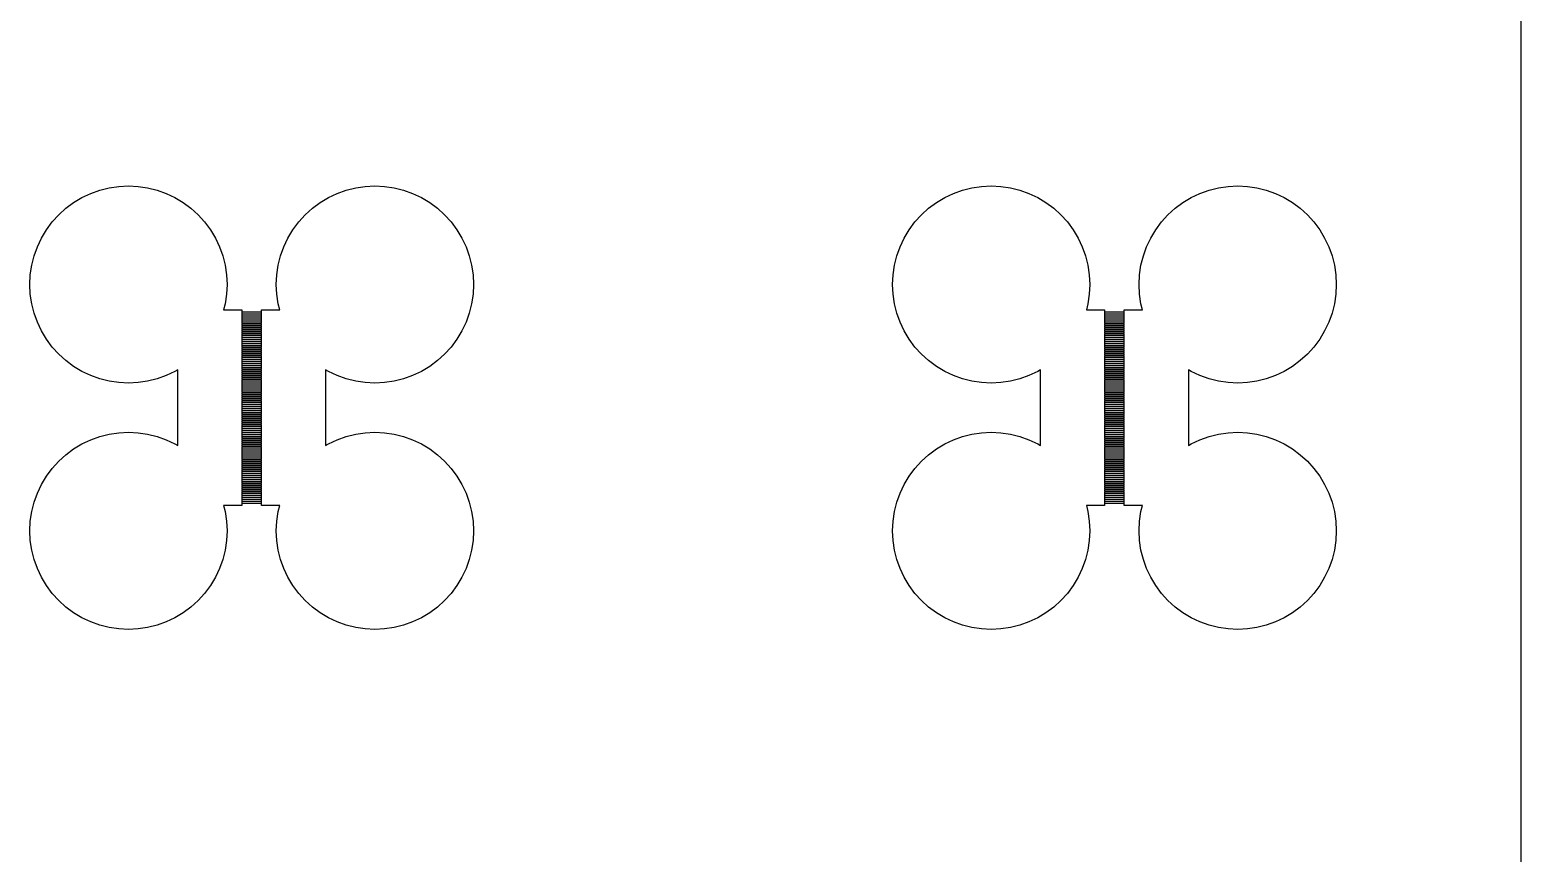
# Model space of a CAD drawing. Extents: x -18 to 85, y -20 to 85.
# Drawn here: x 36.5 to 66.75, y 14.46 to 31.17 of the extents above; entities that cross this region are included whole.
import ezdxf

# ---------------------------------------------------------------- set-up
doc = ezdxf.new("R2010")
doc.units = 0

msp = doc.modelspace()

# ---------------------------------------------------------------- linework, layer by layer
for p, q in [((66.75, -2.25), (66.75, 66.75)), ((37.5572, 27.7638), (37.7346, 27.8477)), ((37.7346, 27.8477), (37.9194, 27.9139)), ((37.9194, 27.9139), (38.1098, 27.9616)), ((38.1098, 27.9616), (38.304, 27.9904)), ((38.304, 27.9904), (38.5, 28)), ((38.5, 28), (38.696, 27.9904)), ((38.696, 27.9904), (38.8902, 27.9616)), ((38.8902, 27.9616), (39.0806, 27.9139)), ((39.0806, 27.9139), (39.2654, 27.8477)), ((39.2654, 27.8477), (39.4428, 27.7638)), ((42.5572, 27.7638), (42.7346, 27.8477)), ((42.7346, 27.8477), (42.9194, 27.9139)), ((42.9194, 27.9139), (43.1098, 27.9616)), ((43.1098, 27.9616), (43.304, 27.9904)), ((43.304, 27.9904), (43.5, 28)), ((43.5, 28), (43.696, 27.9904)), ((43.696, 27.9904), (43.8902, 27.9616)), ((43.8902, 27.9616), (44.0806, 27.9139)), ((44.0806, 27.9139), (44.2654, 27.8477)), ((44.2654, 27.8477), (44.4428, 27.7638)), ((55.0572, 27.7638), (55.2346, 27.8477)), ((55.2346, 27.8477), (55.4194, 27.9139)), ((55.4194, 27.9139), (55.6098, 27.9616)), ((55.6098, 27.9616), (55.804, 27.9904)), ((55.804, 27.9904), (56, 28)), ((56, 28), (56.196, 27.9904)), ((56.196, 27.9904), (56.3902, 27.9616)), ((56.3902, 27.9616), (56.5806, 27.9139)), ((56.5806, 27.9139), (56.7654, 27.8477)), ((56.7654, 27.8477), (56.9428, 27.7638)), ((60.0572, 27.7638), (60.2346, 27.8477)), ((60.2346, 27.8477), (60.4194, 27.9139)), ((60.4194, 27.9139), (60.6098, 27.9616)), ((60.6098, 27.9616), (60.804, 27.9904)), ((60.804, 27.9904), (61, 28)), ((61, 28), (61.196, 27.9904)), ((61.196, 27.9904), (61.3902, 27.9616)), ((61.3902, 27.9616), (61.5806, 27.9139)), ((61.5806, 27.9139), (61.7654, 27.8477)), ((61.7654, 27.8477), (61.9428, 27.7638)), ((37.0858, 27.4142), (37.2312, 27.546)), ((37.2312, 27.546), (37.3889, 27.6629)), ((37.3889, 27.6629), (37.5572, 27.7638)), ((39.4428, 27.7638), (39.6111, 27.6629)), ((39.6111, 27.6629), (39.7688, 27.546)), ((39.7688, 27.546), (39.9142, 27.4142)), ((42.0858, 27.4142), (42.2312, 27.546)), ((42.2312, 27.546), (42.3889, 27.6629)), ((42.3889, 27.6629), (42.5572, 27.7638)), ((44.4428, 27.7638), (44.6111, 27.6629)), ((44.6111, 27.6629), (44.7688, 27.546)), ((44.7688, 27.546), (44.9142, 27.4142)), ((54.5858, 27.4142), (54.7312, 27.546)), ((54.7312, 27.546), (54.8889, 27.6629)), ((54.8889, 27.6629), (55.0572, 27.7638)), ((56.9428, 27.7638), (57.1111, 27.6629)), ((57.1111, 27.6629), (57.2688, 27.546)), ((57.2688, 27.546), (57.4142, 27.4142)), ((59.5858, 27.4142), (59.7312, 27.546)), ((59.7312, 27.546), (59.8889, 27.6629)), ((59.8889, 27.6629), (60.0572, 27.7638)), ((61.9428, 27.7638), (62.1111, 27.6629)), ((62.1111, 27.6629), (62.2688, 27.546)), ((62.2688, 27.546), (62.4142, 27.4142)), ((36.8371, 27.1111), (36.954, 27.2688)), ((36.954, 27.2688), (37.0858, 27.4142)), ((39.9142, 27.4142), (40.046, 27.2688)), ((40.046, 27.2688), (40.1629, 27.1111)), ((41.8371, 27.1111), (41.954, 27.2688)), ((41.954, 27.2688), (42.0858, 27.4142)), ((44.9142, 27.4142), (45.046, 27.2688)), ((45.046, 27.2688), (45.1629, 27.1111)), ((54.3371, 27.1111), (54.454, 27.2688)), ((54.454, 27.2688), (54.5858, 27.4142)), ((57.4142, 27.4142), (57.546, 27.2688)), ((57.546, 27.2688), (57.6629, 27.1111)), ((59.3371, 27.1111), (59.454, 27.2688)), ((59.454, 27.2688), (59.5858, 27.4142)), ((62.4142, 27.4142), (62.546, 27.2688)), ((62.546, 27.2688), (62.6629, 27.1111)), ((36.6523, 26.7654), (36.7362, 26.9428)), ((36.7362, 26.9428), (36.8371, 27.1111)), ((40.1629, 27.1111), (40.2639, 26.9428)), ((40.2639, 26.9428), (40.3478, 26.7654)), ((41.6522, 26.7654), (41.7361, 26.9428)), ((41.7361, 26.9428), (41.8371, 27.1111)), ((45.1629, 27.1111), (45.2638, 26.9428)), ((45.2638, 26.9428), (45.3477, 26.7654)), ((54.1523, 26.7654), (54.2362, 26.9428)), ((54.2362, 26.9428), (54.3371, 27.1111)), ((57.6629, 27.1111), (57.7639, 26.9428)), ((57.7639, 26.9428), (57.8478, 26.7654)), ((59.1522, 26.7654), (59.2361, 26.9428)), ((59.2361, 26.9428), (59.3371, 27.1111)), ((62.6629, 27.1111), (62.7638, 26.9428)), ((62.7638, 26.9428), (62.8477, 26.7654)), ((36.5861, 26.5806), (36.6523, 26.7654)), ((40.3478, 26.7654), (40.4139, 26.5806)), ((41.5861, 26.5806), (41.6522, 26.7654)), ((45.3477, 26.7654), (45.4139, 26.5806)), ((54.0861, 26.5806), (54.1523, 26.7654)), ((57.8478, 26.7654), (57.9139, 26.5806)), ((59.0861, 26.5806), (59.1522, 26.7654)), ((62.8477, 26.7654), (62.9139, 26.5806)), ((36.5096, 26.196), (36.5384, 26.3902)), ((36.5384, 26.3902), (36.5861, 26.5806)), ((40.4139, 26.5806), (40.4616, 26.3902)), ((40.4616, 26.3902), (40.4904, 26.196)), ((41.5096, 26.196), (41.5384, 26.3902)), ((41.5384, 26.3902), (41.5861, 26.5806)), ((45.4139, 26.5806), (45.4616, 26.3902)), ((45.4616, 26.3902), (45.4904, 26.196)), ((54.0096, 26.196), (54.0384, 26.3902)), ((54.0384, 26.3902), (54.0861, 26.5806)), ((57.9139, 26.5806), (57.9616, 26.3902)), ((57.9616, 26.3902), (57.9904, 26.196)), ((59.0096, 26.196), (59.0384, 26.3902)), ((59.0384, 26.3902), (59.0861, 26.5806)), ((62.9139, 26.5806), (62.9616, 26.3902)), ((62.9616, 26.3902), (62.9904, 26.196)), ((36.5, 26), (36.5096, 26.196)), ((40.4904, 26.196), (40.5, 26)), ((41.5, 26), (41.5096, 26.196)), ((45.4904, 26.196), (45.5, 26)), ((54, 26), (54.0096, 26.196)), ((57.9904, 26.196), (58, 26)), ((59, 26), (59.0096, 26.196)), ((62.9904, 26.196), (63, 26)), ((36.5096, 25.804), (36.5, 26)), ((36.5384, 25.6098), (36.5096, 25.804)), ((40.4904, 25.804), (40.4616, 25.6098)), ((40.5, 26), (40.4904, 25.804)), ((41.5096, 25.804), (41.5, 26)), ((41.5384, 25.6098), (41.5096, 25.804)), ((45.4904, 25.804), (45.4616, 25.6098)), ((45.5, 26), (45.4904, 25.804)), ((54.0096, 25.804), (54, 26)), ((54.0384, 25.6098), (54.0096, 25.804)), ((57.9904, 25.804), (57.9616, 25.6098)), ((58, 26), (57.9904, 25.804)), ((59.0096, 25.804), (59, 26)), ((59.0384, 25.6098), (59.0096, 25.804)), ((62.9904, 25.804), (62.9616, 25.6098)), ((63, 26), (62.9904, 25.804)), ((36.5861, 25.4194), (36.5384, 25.6098)), ((36.6523, 25.2346), (36.5861, 25.4194)), ((40.4616, 25.6098), (40.4303, 25.485)), ((40.4303, 25.485), (40.8, 25.485)), ((40.8, 25.485), (40.8, 25.445)), ((40.8, 25.445), (41.2, 25.445)), ((41.2, 25.435), (40.8, 25.435)), ((40.8, 25.435), (40.8, 25.405)), ((41.2, 25.445), (41.2, 25.485)), ((41.2, 25.485), (41.5697, 25.485)), ((41.2, 25.405), (41.2, 25.435)), ((41.5697, 25.485), (41.5384, 25.6098)), ((45.4139, 25.4194), (45.3477, 25.2346)), ((45.4616, 25.6098), (45.4139, 25.4194)), ((54.0861, 25.4194), (54.0384, 25.6098)), ((54.1523, 25.2346), (54.0861, 25.4194)), ((57.9616, 25.6098), (57.9303, 25.485)), ((57.9303, 25.485), (58.3, 25.485)), ((58.3, 25.485), (58.3, 25.445)), ((58.3, 25.445), (58.7, 25.445)), ((58.7, 25.435), (58.3, 25.435)), ((58.3, 25.435), (58.3, 25.405)), ((58.7, 25.445), (58.7, 25.485)), ((58.7, 25.485), (59.0697, 25.485)), ((58.7, 25.405), (58.7, 25.435)), ((59.0697, 25.485), (59.0384, 25.6098)), ((62.9139, 25.4194), (62.8477, 25.2346)), ((62.9616, 25.6098), (62.9139, 25.4194)), ((36.7362, 25.0572), (36.6523, 25.2346)), ((40.8, 25.405), (41.2, 25.405)), ((41.2, 25.395), (40.8, 25.395)), ((40.8, 25.395), (40.8, 25.365)), ((40.8, 25.365), (41.2, 25.365)), ((41.2, 25.355), (40.8, 25.355)), ((40.8, 25.355), (40.8, 25.325)), ((40.8, 25.325), (41.2, 25.325)), ((41.2, 25.315), (40.8, 25.315)), ((40.8, 25.315), (40.8, 25.285)), ((40.8, 25.285), (41.2, 25.285)), ((41.2, 25.275), (40.8, 25.275)), ((40.8, 25.275), (40.8, 25.245)), ((40.8, 25.245), (41.2, 25.245)), ((41.2, 25.235), (40.8, 25.235)), ((40.8, 25.235), (40.8, 25.205)), ((40.8, 25.205), (41.2, 25.205)), ((41.2, 25.195), (40.8, 25.195)), ((40.8, 25.195), (40.8, 25.165)), ((40.8, 25.165), (41.2, 25.165)), ((41.2, 25.155), (40.8, 25.155)), ((40.8, 25.155), (40.8, 25.125)), ((40.8, 25.125), (41.2, 25.125)), ((41.2, 25.115), (40.8, 25.115)), ((40.8, 25.115), (40.8, 25.085)), ((41.2, 25.365), (41.2, 25.395)), ((41.2, 25.325), (41.2, 25.355)), ((41.2, 25.285), (41.2, 25.315)), ((41.2, 25.245), (41.2, 25.275)), ((41.2, 25.205), (41.2, 25.235)), ((41.2, 25.165), (41.2, 25.195)), ((41.2, 25.125), (41.2, 25.155)), ((41.2, 25.085), (41.2, 25.115)), ((45.3477, 25.2346), (45.2638, 25.0572)), ((54.2362, 25.0572), (54.1523, 25.2346)), ((58.3, 25.405), (58.7, 25.405)), ((58.7, 25.395), (58.3, 25.395)), ((58.3, 25.395), (58.3, 25.365)), ((58.3, 25.365), (58.7, 25.365)), ((58.7, 25.355), (58.3, 25.355)), ((58.3, 25.355), (58.3, 25.325)), ((58.3, 25.325), (58.7, 25.325)), ((58.7, 25.315), (58.3, 25.315)), ((58.3, 25.315), (58.3, 25.285)), ((58.3, 25.285), (58.7, 25.285)), ((58.7, 25.275), (58.3, 25.275)), ((58.3, 25.275), (58.3, 25.245)), ((58.3, 25.245), (58.7, 25.245)), ((58.7, 25.235), (58.3, 25.235)), ((58.3, 25.235), (58.3, 25.205)), ((58.3, 25.205), (58.7, 25.205)), ((58.7, 25.195), (58.3, 25.195)), ((58.3, 25.195), (58.3, 25.165)), ((58.3, 25.165), (58.7, 25.165)), ((58.7, 25.155), (58.3, 25.155)), ((58.3, 25.155), (58.3, 25.125)), ((58.3, 25.125), (58.7, 25.125)), ((58.7, 25.115), (58.3, 25.115)), ((58.3, 25.115), (58.3, 25.085)), ((58.7, 25.365), (58.7, 25.395)), ((58.7, 25.325), (58.7, 25.355)), ((58.7, 25.285), (58.7, 25.315)), ((58.7, 25.245), (58.7, 25.275)), ((58.7, 25.205), (58.7, 25.235)), ((58.7, 25.165), (58.7, 25.195)), ((58.7, 25.125), (58.7, 25.155)), ((58.7, 25.085), (58.7, 25.115)), ((62.8477, 25.2346), (62.7638, 25.0572)), ((36.8371, 24.8889), (36.7362, 25.0572)), ((36.954, 24.7312), (36.8371, 24.8889)), ((40.8, 25.085), (41.2, 25.085)), ((41.2, 25.075), (40.8, 25.075)), ((40.8, 25.075), (40.8, 25.045)), ((40.8, 25.045), (41.2, 25.045)), ((41.2, 25.035), (40.8, 25.035)), ((40.8, 25.035), (40.8, 25.005)), ((40.8, 25.005), (41.2, 25.005)), ((41.2, 24.995), (40.8, 24.995)), ((40.8, 24.995), (40.8, 24.965)), ((40.8, 24.965), (41.2, 24.965)), ((41.2, 24.955), (40.8, 24.955)), ((40.8, 24.955), (40.8, 24.925)), ((40.8, 24.925), (41.2, 24.925)), ((41.2, 24.915), (40.8, 24.915)), ((40.8, 24.915), (40.8, 24.885)), ((40.8, 24.885), (41.2, 24.885)), ((41.2, 24.875), (40.8, 24.875)), ((40.8, 24.875), (40.8, 24.845)), ((40.8, 24.845), (41.2, 24.845)), ((41.2, 24.835), (40.8, 24.835)), ((40.8, 24.835), (40.8, 24.805)), ((40.8, 24.805), (41.2, 24.805)), ((41.2, 25.045), (41.2, 25.075)), ((41.2, 25.005), (41.2, 25.035)), ((41.2, 24.965), (41.2, 24.995)), ((41.2, 24.925), (41.2, 24.955)), ((41.2, 24.885), (41.2, 24.915)), ((41.2, 24.845), (41.2, 24.875)), ((41.2, 24.805), (41.2, 24.835)), ((45.1629, 24.8889), (45.046, 24.7312)), ((45.2638, 25.0572), (45.1629, 24.8889)), ((54.3371, 24.8889), (54.2362, 25.0572)), ((54.454, 24.7312), (54.3371, 24.8889)), ((58.3, 25.085), (58.7, 25.085)), ((58.7, 25.075), (58.3, 25.075)), ((58.3, 25.075), (58.3, 25.045)), ((58.3, 25.045), (58.7, 25.045)), ((58.7, 25.035), (58.3, 25.035)), ((58.3, 25.035), (58.3, 25.005)), ((58.3, 25.005), (58.7, 25.005)), ((58.7, 24.995), (58.3, 24.995)), ((58.3, 24.995), (58.3, 24.965)), ((58.3, 24.965), (58.7, 24.965)), ((58.7, 24.955), (58.3, 24.955)), ((58.3, 24.955), (58.3, 24.925)), ((58.3, 24.925), (58.7, 24.925)), ((58.7, 24.915), (58.3, 24.915)), ((58.3, 24.915), (58.3, 24.885)), ((58.3, 24.885), (58.7, 24.885)), ((58.7, 24.875), (58.3, 24.875)), ((58.3, 24.875), (58.3, 24.845)), ((58.3, 24.845), (58.7, 24.845)), ((58.7, 24.835), (58.3, 24.835)), ((58.3, 24.835), (58.3, 24.805)), ((58.3, 24.805), (58.7, 24.805)), ((58.7, 25.045), (58.7, 25.075)), ((58.7, 25.005), (58.7, 25.035)), ((58.7, 24.965), (58.7, 24.995)), ((58.7, 24.925), (58.7, 24.955)), ((58.7, 24.885), (58.7, 24.915)), ((58.7, 24.845), (58.7, 24.875)), ((58.7, 24.805), (58.7, 24.835)), ((62.6629, 24.8889), (62.546, 24.7312)), ((62.7638, 25.0572), (62.6629, 24.8889)), ((37.0858, 24.5858), (36.954, 24.7312)), ((37.2312, 24.454), (37.0858, 24.5858)), ((41.2, 24.795), (40.8, 24.795)), ((40.8, 24.795), (40.8, 24.765)), ((40.8, 24.765), (41.2, 24.765)), ((41.2, 24.755), (40.8, 24.755)), ((40.8, 24.755), (40.8, 24.725)), ((40.8, 24.725), (41.2, 24.725)), ((41.2, 24.715), (40.8, 24.715)), ((40.8, 24.715), (40.8, 24.685)), ((40.8, 24.685), (41.2, 24.685)), ((41.2, 24.675), (40.8, 24.675)), ((40.8, 24.675), (40.8, 24.645)), ((40.8, 24.645), (41.2, 24.645)), ((41.2, 24.635), (40.8, 24.635)), ((40.8, 24.635), (40.8, 24.605)), ((40.8, 24.605), (41.2, 24.605)), ((41.2, 24.595), (40.8, 24.595)), ((40.8, 24.595), (40.8, 24.565)), ((40.8, 24.565), (41.2, 24.565)), ((41.2, 24.555), (40.8, 24.555)), ((40.8, 24.555), (40.8, 24.525)), ((40.8, 24.525), (41.2, 24.525)), ((41.2, 24.515), (40.8, 24.515)), ((40.8, 24.515), (40.8, 24.485)), ((41.2, 24.765), (41.2, 24.795)), ((41.2, 24.725), (41.2, 24.755)), ((41.2, 24.685), (41.2, 24.715)), ((41.2, 24.645), (41.2, 24.675)), ((41.2, 24.605), (41.2, 24.635)), ((41.2, 24.565), (41.2, 24.595)), ((41.2, 24.525), (41.2, 24.555)), ((41.2, 24.485), (41.2, 24.515)), ((44.9142, 24.5858), (44.7688, 24.454)), ((45.046, 24.7312), (44.9142, 24.5858)), ((54.5858, 24.5858), (54.454, 24.7312)), ((54.7312, 24.454), (54.5858, 24.5858)), ((58.7, 24.795), (58.3, 24.795)), ((58.3, 24.795), (58.3, 24.765)), ((58.3, 24.765), (58.7, 24.765)), ((58.7, 24.755), (58.3, 24.755)), ((58.3, 24.755), (58.3, 24.725)), ((58.3, 24.725), (58.7, 24.725)), ((58.7, 24.715), (58.3, 24.715)), ((58.3, 24.715), (58.3, 24.685)), ((58.3, 24.685), (58.7, 24.685)), ((58.7, 24.675), (58.3, 24.675)), ((58.3, 24.675), (58.3, 24.645)), ((58.3, 24.645), (58.7, 24.645)), ((58.7, 24.635), (58.3, 24.635)), ((58.3, 24.635), (58.3, 24.605)), ((58.3, 24.605), (58.7, 24.605)), ((58.7, 24.595), (58.3, 24.595)), ((58.3, 24.595), (58.3, 24.565)), ((58.3, 24.565), (58.7, 24.565)), ((58.7, 24.555), (58.3, 24.555)), ((58.3, 24.555), (58.3, 24.525)), ((58.3, 24.525), (58.7, 24.525)), ((58.7, 24.515), (58.3, 24.515)), ((58.3, 24.515), (58.3, 24.485)), ((58.7, 24.765), (58.7, 24.795)), ((58.7, 24.725), (58.7, 24.755)), ((58.7, 24.685), (58.7, 24.715)), ((58.7, 24.645), (58.7, 24.675)), ((58.7, 24.605), (58.7, 24.635)), ((58.7, 24.565), (58.7, 24.595)), ((58.7, 24.525), (58.7, 24.555)), ((58.7, 24.485), (58.7, 24.515)), ((62.4142, 24.5858), (62.2688, 24.454)), ((62.546, 24.7312), (62.4142, 24.5858)), ((37.3889, 24.3371), (37.2312, 24.454)), ((37.5572, 24.2361), (37.3889, 24.3371)), ((37.7346, 24.1522), (37.5572, 24.2361)), ((39.4428, 24.2361), (39.2654, 24.1522)), ((39.5, 24.2704), (39.4428, 24.2361)), ((39.5, 22.7296), (39.5, 24.2704)), ((40.8, 24.485), (41.2, 24.485)), ((41.2, 24.475), (40.8, 24.475)), ((40.8, 24.475), (40.8, 24.445)), ((40.8, 24.445), (41.2, 24.445)), ((41.2, 24.435), (40.8, 24.435)), ((40.8, 24.435), (40.8, 24.405)), ((40.8, 24.405), (41.2, 24.405)), ((41.2, 24.395), (40.8, 24.395)), ((40.8, 24.395), (40.8, 24.365)), ((40.8, 24.365), (41.2, 24.365)), ((41.2, 24.355), (40.8, 24.355)), ((40.8, 24.355), (40.8, 24.325)), ((40.8, 24.325), (41.2, 24.325)), ((41.2, 24.315), (40.8, 24.315)), ((40.8, 24.315), (40.8, 24.285)), ((40.8, 24.285), (41.2, 24.285)), ((41.2, 24.275), (40.8, 24.275)), ((40.8, 24.275), (40.8, 24.245)), ((40.8, 24.245), (41.2, 24.245)), ((41.2, 24.235), (40.8, 24.235)), ((40.8, 24.235), (40.8, 24.205)), ((40.8, 24.205), (41.2, 24.205)), ((41.2, 24.445), (41.2, 24.475)), ((41.2, 24.405), (41.2, 24.435)), ((41.2, 24.365), (41.2, 24.395)), ((41.2, 24.325), (41.2, 24.355)), ((41.2, 24.285), (41.2, 24.315)), ((41.2, 24.245), (41.2, 24.275)), ((41.2, 24.205), (41.2, 24.235)), ((42.5572, 24.2361), (42.5, 24.2704)), ((42.5, 24.2704), (42.5, 22.7296)), ((42.7346, 24.1522), (42.5572, 24.2361)), ((44.4428, 24.2361), (44.2654, 24.1522)), ((44.6111, 24.3371), (44.4428, 24.2361)), ((44.7688, 24.454), (44.6111, 24.3371)), ((54.8889, 24.3371), (54.7312, 24.454)), ((55.0572, 24.2361), (54.8889, 24.3371)), ((55.2346, 24.1522), (55.0572, 24.2361)), ((56.9428, 24.2361), (56.7654, 24.1522)), ((57, 24.2704), (56.9428, 24.2361)), ((57, 22.7296), (57, 24.2704)), ((58.3, 24.485), (58.7, 24.485)), ((58.7, 24.475), (58.3, 24.475)), ((58.3, 24.475), (58.3, 24.445)), ((58.3, 24.445), (58.7, 24.445)), ((58.7, 24.435), (58.3, 24.435)), ((58.3, 24.435), (58.3, 24.405)), ((58.3, 24.405), (58.7, 24.405)), ((58.7, 24.395), (58.3, 24.395)), ((58.3, 24.395), (58.3, 24.365)), ((58.3, 24.365), (58.7, 24.365)), ((58.7, 24.355), (58.3, 24.355)), ((58.3, 24.355), (58.3, 24.325)), ((58.3, 24.325), (58.7, 24.325)), ((58.7, 24.315), (58.3, 24.315)), ((58.3, 24.315), (58.3, 24.285)), ((58.3, 24.285), (58.7, 24.285)), ((58.7, 24.275), (58.3, 24.275)), ((58.3, 24.275), (58.3, 24.245)), ((58.3, 24.245), (58.7, 24.245)), ((58.7, 24.235), (58.3, 24.235)), ((58.3, 24.235), (58.3, 24.205)), ((58.3, 24.205), (58.7, 24.205)), ((58.7, 24.445), (58.7, 24.475)), ((58.7, 24.405), (58.7, 24.435)), ((58.7, 24.365), (58.7, 24.395)), ((58.7, 24.325), (58.7, 24.355)), ((58.7, 24.285), (58.7, 24.315)), ((58.7, 24.245), (58.7, 24.275)), ((58.7, 24.205), (58.7, 24.235)), ((60.0572, 24.2361), (60, 24.2704)), ((60, 24.2704), (60, 22.7296)), ((60.2346, 24.1522), (60.0572, 24.2361)), ((61.9428, 24.2361), (61.7654, 24.1522)), ((62.1111, 24.3371), (61.9428, 24.2361)), ((62.2688, 24.454), (62.1111, 24.3371)), ((37.9194, 24.0861), (37.7346, 24.1522)), ((38.1098, 24.0384), (37.9194, 24.0861)), ((38.304, 24.0096), (38.1098, 24.0384)), ((38.5, 24), (38.304, 24.0096)), ((38.696, 24.0096), (38.5, 24)), ((38.8902, 24.0384), (38.696, 24.0096)), ((39.0806, 24.0861), (38.8902, 24.0384)), ((39.2654, 24.1522), (39.0806, 24.0861)), ((41.2, 24.195), (40.8, 24.195)), ((40.8, 24.195), (40.8, 24.165)), ((40.8, 24.165), (41.2, 24.165)), ((41.2, 24.155), (40.8, 24.155)), ((40.8, 24.155), (40.8, 24.125)), ((40.8, 24.125), (41.2, 24.125)), ((41.2, 24.115), (40.8, 24.115)), ((40.8, 24.115), (40.8, 24.085)), ((40.8, 24.085), (41.2, 24.085)), ((41.2, 24.075), (40.8, 24.075)), ((40.8, 24.075), (40.8, 24.045)), ((40.8, 24.045), (41.2, 24.045)), ((41.2, 24.035), (40.8, 24.035)), ((40.8, 24.035), (40.8, 24.005)), ((40.8, 24.005), (41.2, 24.005)), ((41.2, 23.995), (40.8, 23.995)), ((40.8, 23.995), (40.8, 23.965)), ((40.8, 23.965), (41.2, 23.965)), ((41.2, 23.955), (40.8, 23.955)), ((40.8, 23.955), (40.8, 23.925)), ((40.8, 23.925), (41.2, 23.925)), ((41.2, 23.915), (40.8, 23.915)), ((40.8, 23.915), (40.8, 23.885)), ((41.2, 24.165), (41.2, 24.195)), ((41.2, 24.125), (41.2, 24.155)), ((41.2, 24.085), (41.2, 24.115)), ((41.2, 24.045), (41.2, 24.075)), ((41.2, 24.005), (41.2, 24.035)), ((41.2, 23.965), (41.2, 23.995)), ((41.2, 23.925), (41.2, 23.955)), ((41.2, 23.885), (41.2, 23.915)), ((42.9194, 24.0861), (42.7346, 24.1522)), ((43.1098, 24.0384), (42.9194, 24.0861)), ((43.304, 24.0096), (43.1098, 24.0384)), ((43.5, 24), (43.304, 24.0096)), ((43.696, 24.0096), (43.5, 24)), ((43.8902, 24.0384), (43.696, 24.0096)), ((44.0806, 24.0861), (43.8902, 24.0384)), ((44.2654, 24.1522), (44.0806, 24.0861)), ((55.4194, 24.0861), (55.2346, 24.1522)), ((55.6098, 24.0384), (55.4194, 24.0861)), ((55.804, 24.0096), (55.6098, 24.0384)), ((56, 24), (55.804, 24.0096)), ((56.196, 24.0096), (56, 24)), ((56.3902, 24.0384), (56.196, 24.0096)), ((56.5806, 24.0861), (56.3902, 24.0384)), ((56.7654, 24.1522), (56.5806, 24.0861)), ((58.7, 24.195), (58.3, 24.195)), ((58.3, 24.195), (58.3, 24.165)), ((58.3, 24.165), (58.7, 24.165)), ((58.7, 24.155), (58.3, 24.155)), ((58.3, 24.155), (58.3, 24.125)), ((58.3, 24.125), (58.7, 24.125)), ((58.7, 24.115), (58.3, 24.115)), ((58.3, 24.115), (58.3, 24.085)), ((58.3, 24.085), (58.7, 24.085)), ((58.7, 24.075), (58.3, 24.075)), ((58.3, 24.075), (58.3, 24.045)), ((58.3, 24.045), (58.7, 24.045)), ((58.7, 24.035), (58.3, 24.035)), ((58.3, 24.035), (58.3, 24.005)), ((58.3, 24.005), (58.7, 24.005)), ((58.7, 23.995), (58.3, 23.995)), ((58.3, 23.995), (58.3, 23.965)), ((58.3, 23.965), (58.7, 23.965)), ((58.7, 23.955), (58.3, 23.955)), ((58.3, 23.955), (58.3, 23.925)), ((58.3, 23.925), (58.7, 23.925)), ((58.7, 23.915), (58.3, 23.915)), ((58.3, 23.915), (58.3, 23.885)), ((58.7, 24.165), (58.7, 24.195)), ((58.7, 24.125), (58.7, 24.155)), ((58.7, 24.085), (58.7, 24.115)), ((58.7, 24.045), (58.7, 24.075)), ((58.7, 24.005), (58.7, 24.035)), ((58.7, 23.965), (58.7, 23.995)), ((58.7, 23.925), (58.7, 23.955)), ((58.7, 23.885), (58.7, 23.915)), ((60.4194, 24.0861), (60.2346, 24.1522)), ((60.6098, 24.0384), (60.4194, 24.0861)), ((60.804, 24.0096), (60.6098, 24.0384)), ((61, 24), (60.804, 24.0096)), ((61.196, 24.0096), (61, 24)), ((61.3902, 24.0384), (61.196, 24.0096)), ((61.5806, 24.0861), (61.3902, 24.0384)), ((61.7654, 24.1522), (61.5806, 24.0861)), ((40.8, 23.885), (41.2, 23.885)), ((41.2, 23.875), (40.8, 23.875)), ((40.8, 23.875), (40.8, 23.845)), ((40.8, 23.845), (41.2, 23.845)), ((41.2, 23.835), (40.8, 23.835)), ((40.8, 23.835), (40.8, 23.805)), ((40.8, 23.805), (41.2, 23.805)), ((41.2, 23.795), (40.8, 23.795)), ((40.8, 23.795), (40.8, 23.765)), ((40.8, 23.765), (41.2, 23.765)), ((41.2, 23.755), (40.8, 23.755)), ((40.8, 23.755), (40.8, 23.725)), ((40.8, 23.725), (41.2, 23.725)), ((41.2, 23.715), (40.8, 23.715)), ((40.8, 23.715), (40.8, 23.685)), ((40.8, 23.685), (41.2, 23.685)), ((41.2, 23.675), (40.8, 23.675)), ((40.8, 23.675), (40.8, 23.645)), ((40.8, 23.645), (41.2, 23.645)), ((41.2, 23.635), (40.8, 23.635)), ((40.8, 23.635), (40.8, 23.605)), ((40.8, 23.605), (41.2, 23.605)), ((41.2, 23.595), (40.8, 23.595)), ((40.8, 23.595), (40.8, 23.565)), ((41.2, 23.845), (41.2, 23.875)), ((41.2, 23.805), (41.2, 23.835)), ((41.2, 23.765), (41.2, 23.795)), ((41.2, 23.725), (41.2, 23.755)), ((41.2, 23.685), (41.2, 23.715)), ((41.2, 23.645), (41.2, 23.675)), ((41.2, 23.605), (41.2, 23.635)), ((41.2, 23.565), (41.2, 23.595)), ((58.3, 23.885), (58.7, 23.885)), ((58.7, 23.875), (58.3, 23.875)), ((58.3, 23.875), (58.3, 23.845)), ((58.3, 23.845), (58.7, 23.845)), ((58.7, 23.835), (58.3, 23.835)), ((58.3, 23.835), (58.3, 23.805)), ((58.3, 23.805), (58.7, 23.805)), ((58.7, 23.795), (58.3, 23.795)), ((58.3, 23.795), (58.3, 23.765)), ((58.3, 23.765), (58.7, 23.765)), ((58.7, 23.755), (58.3, 23.755)), ((58.3, 23.755), (58.3, 23.725)), ((58.3, 23.725), (58.7, 23.725)), ((58.7, 23.715), (58.3, 23.715)), ((58.3, 23.715), (58.3, 23.685)), ((58.3, 23.685), (58.7, 23.685)), ((58.7, 23.675), (58.3, 23.675)), ((58.3, 23.675), (58.3, 23.645)), ((58.3, 23.645), (58.7, 23.645)), ((58.7, 23.635), (58.3, 23.635)), ((58.3, 23.635), (58.3, 23.605)), ((58.3, 23.605), (58.7, 23.605)), ((58.7, 23.595), (58.3, 23.595)), ((58.3, 23.595), (58.3, 23.565)), ((58.7, 23.845), (58.7, 23.875)), ((58.7, 23.805), (58.7, 23.835)), ((58.7, 23.765), (58.7, 23.795)), ((58.7, 23.725), (58.7, 23.755)), ((58.7, 23.685), (58.7, 23.715)), ((58.7, 23.645), (58.7, 23.675)), ((58.7, 23.605), (58.7, 23.635)), ((58.7, 23.565), (58.7, 23.595)), ((40.8, 23.565), (41.2, 23.565)), ((41.2, 23.555), (40.8, 23.555)), ((40.8, 23.555), (40.8, 23.525)), ((40.8, 23.525), (41.2, 23.525)), ((41.2, 23.515), (40.8, 23.515)), ((40.8, 23.515), (40.8, 23.485)), ((40.8, 23.485), (41.2, 23.485)), ((41.2, 23.475), (40.8, 23.475)), ((40.8, 23.475), (40.8, 23.445)), ((40.8, 23.445), (41.2, 23.445)), ((41.2, 23.435), (40.8, 23.435)), ((40.8, 23.435), (40.8, 23.405)), ((40.8, 23.405), (41.2, 23.405)), ((41.2, 23.395), (40.8, 23.395)), ((40.8, 23.395), (40.8, 23.365)), ((40.8, 23.365), (41.2, 23.365)), ((41.2, 23.355), (40.8, 23.355)), ((40.8, 23.355), (40.8, 23.325)), ((40.8, 23.325), (41.2, 23.325)), ((41.2, 23.315), (40.8, 23.315)), ((40.8, 23.315), (40.8, 23.285)), ((41.2, 23.525), (41.2, 23.555)), ((41.2, 23.485), (41.2, 23.515)), ((41.2, 23.445), (41.2, 23.475)), ((41.2, 23.405), (41.2, 23.435)), ((41.2, 23.365), (41.2, 23.395)), ((41.2, 23.325), (41.2, 23.355)), ((41.2, 23.285), (41.2, 23.315)), ((58.3, 23.565), (58.7, 23.565)), ((58.7, 23.555), (58.3, 23.555)), ((58.3, 23.555), (58.3, 23.525)), ((58.3, 23.525), (58.7, 23.525)), ((58.7, 23.515), (58.3, 23.515)), ((58.3, 23.515), (58.3, 23.485)), ((58.3, 23.485), (58.7, 23.485)), ((58.7, 23.475), (58.3, 23.475)), ((58.3, 23.475), (58.3, 23.445)), ((58.3, 23.445), (58.7, 23.445)), ((58.7, 23.435), (58.3, 23.435)), ((58.3, 23.435), (58.3, 23.405)), ((58.3, 23.405), (58.7, 23.405)), ((58.7, 23.395), (58.3, 23.395)), ((58.3, 23.395), (58.3, 23.365)), ((58.3, 23.365), (58.7, 23.365)), ((58.7, 23.355), (58.3, 23.355)), ((58.3, 23.355), (58.3, 23.325)), ((58.3, 23.325), (58.7, 23.325)), ((58.7, 23.315), (58.3, 23.315)), ((58.3, 23.315), (58.3, 23.285)), ((58.7, 23.525), (58.7, 23.555)), ((58.7, 23.485), (58.7, 23.515)), ((58.7, 23.445), (58.7, 23.475)), ((58.7, 23.405), (58.7, 23.435)), ((58.7, 23.365), (58.7, 23.395)), ((58.7, 23.325), (58.7, 23.355)), ((58.7, 23.285), (58.7, 23.315)), ((38.1098, 22.9616), (38.304, 22.9904)), ((38.304, 22.9904), (38.5, 23)), ((38.5, 23), (38.696, 22.9904)), ((38.696, 22.9904), (38.8902, 22.9616)), ((40.8, 23.285), (41.2, 23.285)), ((41.2, 23.275), (40.8, 23.275)), ((40.8, 23.275), (40.8, 23.245)), ((40.8, 23.245), (41.2, 23.245)), ((41.2, 23.235), (40.8, 23.235)), ((40.8, 23.235), (40.8, 23.205)), ((40.8, 23.205), (41.2, 23.205)), ((41.2, 23.195), (40.8, 23.195)), ((40.8, 23.195), (40.8, 23.165)), ((40.8, 23.165), (41.2, 23.165)), ((41.2, 23.155), (40.8, 23.155)), ((40.8, 23.155), (40.8, 23.125)), ((40.8, 23.125), (41.2, 23.125)), ((41.2, 23.115), (40.8, 23.115)), ((40.8, 23.115), (40.8, 23.085)), ((40.8, 23.085), (41.2, 23.085)), ((41.2, 23.075), (40.8, 23.075)), ((40.8, 23.075), (40.8, 23.045)), ((40.8, 23.045), (41.2, 23.045)), ((41.2, 23.035), (40.8, 23.035)), ((40.8, 23.035), (40.8, 23.005)), ((40.8, 23.005), (41.2, 23.005)), ((41.2, 22.995), (40.8, 22.995)), ((40.8, 22.995), (40.8, 22.965)), ((41.2, 23.245), (41.2, 23.275)), ((41.2, 23.205), (41.2, 23.235)), ((41.2, 23.165), (41.2, 23.195)), ((41.2, 23.125), (41.2, 23.155)), ((41.2, 23.085), (41.2, 23.115)), ((41.2, 23.045), (41.2, 23.075)), ((41.2, 23.005), (41.2, 23.035)), ((41.2, 22.965), (41.2, 22.995)), ((43.1098, 22.9616), (43.304, 22.9904)), ((43.304, 22.9904), (43.5, 23)), ((43.5, 23), (43.696, 22.9904)), ((43.696, 22.9904), (43.8902, 22.9616)), ((55.6098, 22.9616), (55.804, 22.9904)), ((55.804, 22.9904), (56, 23)), ((56, 23), (56.196, 22.9904)), ((56.196, 22.9904), (56.3902, 22.9616)), ((58.3, 23.285), (58.7, 23.285)), ((58.7, 23.275), (58.3, 23.275)), ((58.3, 23.275), (58.3, 23.245)), ((58.3, 23.245), (58.7, 23.245)), ((58.7, 23.235), (58.3, 23.235)), ((58.3, 23.235), (58.3, 23.205)), ((58.3, 23.205), (58.7, 23.205)), ((58.7, 23.195), (58.3, 23.195)), ((58.3, 23.195), (58.3, 23.165)), ((58.3, 23.165), (58.7, 23.165)), ((58.7, 23.155), (58.3, 23.155)), ((58.3, 23.155), (58.3, 23.125)), ((58.3, 23.125), (58.7, 23.125)), ((58.7, 23.115), (58.3, 23.115)), ((58.3, 23.115), (58.3, 23.085)), ((58.3, 23.085), (58.7, 23.085)), ((58.7, 23.075), (58.3, 23.075)), ((58.3, 23.075), (58.3, 23.045)), ((58.3, 23.045), (58.7, 23.045)), ((58.7, 23.035), (58.3, 23.035)), ((58.3, 23.035), (58.3, 23.005)), ((58.3, 23.005), (58.7, 23.005)), ((58.7, 22.995), (58.3, 22.995)), ((58.3, 22.995), (58.3, 22.965)), ((58.7, 23.245), (58.7, 23.275)), ((58.7, 23.205), (58.7, 23.235)), ((58.7, 23.165), (58.7, 23.195)), ((58.7, 23.125), (58.7, 23.155)), ((58.7, 23.085), (58.7, 23.115)), ((58.7, 23.045), (58.7, 23.075)), ((58.7, 23.005), (58.7, 23.035)), ((58.7, 22.965), (58.7, 22.995)), ((60.6098, 22.9616), (60.804, 22.9904)), ((60.804, 22.9904), (61, 23)), ((61, 23), (61.196, 22.9904)), ((61.196, 22.9904), (61.3902, 22.9616)), ((37.3889, 22.6629), (37.5572, 22.7639)), ((37.5572, 22.7639), (37.7346, 22.8478)), ((37.7346, 22.8478), (37.9194, 22.9139)), ((37.9194, 22.9139), (38.1098, 22.9616)), ((38.8902, 22.9616), (39.0806, 22.9139)), ((39.0806, 22.9139), (39.2654, 22.8478)), ((39.2654, 22.8478), (39.4428, 22.7639)), ((39.4428, 22.7639), (39.5, 22.7296)), ((40.8, 22.965), (41.2, 22.965)), ((41.2, 22.955), (40.8, 22.955)), ((40.8, 22.955), (40.8, 22.925)), ((40.8, 22.925), (41.2, 22.925)), ((41.2, 22.915), (40.8, 22.915)), ((40.8, 22.915), (40.8, 22.885)), ((40.8, 22.885), (41.2, 22.885)), ((41.2, 22.875), (40.8, 22.875)), ((40.8, 22.875), (40.8, 22.845)), ((40.8, 22.845), (41.2, 22.845)), ((41.2, 22.835), (40.8, 22.835)), ((40.8, 22.835), (40.8, 22.805)), ((40.8, 22.805), (41.2, 22.805)), ((41.2, 22.795), (40.8, 22.795)), ((40.8, 22.795), (40.8, 22.765)), ((40.8, 22.765), (41.2, 22.765)), ((41.2, 22.755), (40.8, 22.755)), ((40.8, 22.755), (40.8, 22.725)), ((40.8, 22.725), (41.2, 22.725)), ((41.2, 22.715), (40.8, 22.715)), ((40.8, 22.715), (40.8, 22.685)), ((41.2, 22.925), (41.2, 22.955)), ((41.2, 22.885), (41.2, 22.915)), ((41.2, 22.845), (41.2, 22.875)), ((41.2, 22.805), (41.2, 22.835)), ((41.2, 22.765), (41.2, 22.795)), ((41.2, 22.725), (41.2, 22.755)), ((41.2, 22.685), (41.2, 22.715)), ((42.5, 22.7296), (42.5572, 22.7639)), ((42.5572, 22.7639), (42.7346, 22.8478)), ((42.7346, 22.8478), (42.9194, 22.9139)), ((42.9194, 22.9139), (43.1098, 22.9616)), ((43.8902, 22.9616), (44.0806, 22.9139)), ((44.0806, 22.9139), (44.2654, 22.8478)), ((44.2654, 22.8478), (44.4428, 22.7639)), ((44.4428, 22.7639), (44.6111, 22.6629)), ((54.8889, 22.6629), (55.0572, 22.7639)), ((55.0572, 22.7639), (55.2346, 22.8478)), ((55.2346, 22.8478), (55.4194, 22.9139)), ((55.4194, 22.9139), (55.6098, 22.9616)), ((56.3902, 22.9616), (56.5806, 22.9139)), ((56.5806, 22.9139), (56.7654, 22.8478)), ((56.7654, 22.8478), (56.9428, 22.7639)), ((56.9428, 22.7639), (57, 22.7296)), ((58.3, 22.965), (58.7, 22.965)), ((58.7, 22.955), (58.3, 22.955)), ((58.3, 22.955), (58.3, 22.925)), ((58.3, 22.925), (58.7, 22.925)), ((58.7, 22.915), (58.3, 22.915)), ((58.3, 22.915), (58.3, 22.885)), ((58.3, 22.885), (58.7, 22.885)), ((58.7, 22.875), (58.3, 22.875)), ((58.3, 22.875), (58.3, 22.845)), ((58.3, 22.845), (58.7, 22.845)), ((58.7, 22.835), (58.3, 22.835)), ((58.3, 22.835), (58.3, 22.805)), ((58.3, 22.805), (58.7, 22.805)), ((58.7, 22.795), (58.3, 22.795)), ((58.3, 22.795), (58.3, 22.765)), ((58.3, 22.765), (58.7, 22.765)), ((58.7, 22.755), (58.3, 22.755)), ((58.3, 22.755), (58.3, 22.725)), ((58.3, 22.725), (58.7, 22.725)), ((58.7, 22.715), (58.3, 22.715)), ((58.3, 22.715), (58.3, 22.685)), ((58.7, 22.925), (58.7, 22.955)), ((58.7, 22.885), (58.7, 22.915)), ((58.7, 22.845), (58.7, 22.875)), ((58.7, 22.805), (58.7, 22.835)), ((58.7, 22.765), (58.7, 22.795)), ((58.7, 22.725), (58.7, 22.755)), ((58.7, 22.685), (58.7, 22.715)), ((60, 22.7296), (60.0572, 22.7639)), ((60.0572, 22.7639), (60.2346, 22.8478)), ((60.2346, 22.8478), (60.4194, 22.9139)), ((60.4194, 22.9139), (60.6098, 22.9616)), ((61.3902, 22.9616), (61.5806, 22.9139)), ((61.5806, 22.9139), (61.7654, 22.8478)), ((61.7654, 22.8478), (61.9428, 22.7639)), ((61.9428, 22.7639), (62.1111, 22.6629)), ((36.954, 22.2688), (37.0858, 22.4142)), ((37.0858, 22.4142), (37.2312, 22.546)), ((37.2312, 22.546), (37.3889, 22.6629)), ((40.8, 22.685), (41.2, 22.685)), ((41.2, 22.675), (40.8, 22.675)), ((40.8, 22.675), (40.8, 22.645)), ((40.8, 22.645), (41.2, 22.645)), ((41.2, 22.635), (40.8, 22.635)), ((40.8, 22.635), (40.8, 22.605)), ((40.8, 22.605), (41.2, 22.605)), ((41.2, 22.595), (40.8, 22.595)), ((40.8, 22.595), (40.8, 22.565)), ((40.8, 22.565), (41.2, 22.565)), ((41.2, 22.555), (40.8, 22.555)), ((40.8, 22.555), (40.8, 22.525)), ((40.8, 22.525), (41.2, 22.525)), ((41.2, 22.515), (40.8, 22.515)), ((40.8, 22.515), (40.8, 22.485)), ((40.8, 22.485), (41.2, 22.485)), ((41.2, 22.475), (40.8, 22.475)), ((40.8, 22.475), (40.8, 22.445)), ((40.8, 22.445), (41.2, 22.445)), ((41.2, 22.435), (40.8, 22.435)), ((40.8, 22.435), (40.8, 22.405)), ((40.8, 22.405), (41.2, 22.405)), ((41.2, 22.395), (40.8, 22.395)), ((40.8, 22.395), (40.8, 22.365)), ((41.2, 22.645), (41.2, 22.675)), ((41.2, 22.605), (41.2, 22.635)), ((41.2, 22.565), (41.2, 22.595)), ((41.2, 22.525), (41.2, 22.555)), ((41.2, 22.485), (41.2, 22.515)), ((41.2, 22.445), (41.2, 22.475)), ((41.2, 22.405), (41.2, 22.435)), ((41.2, 22.365), (41.2, 22.395)), ((44.6111, 22.6629), (44.7688, 22.546)), ((44.7688, 22.546), (44.9142, 22.4142)), ((44.9142, 22.4142), (45.046, 22.2688)), ((54.454, 22.2688), (54.5858, 22.4142)), ((54.5858, 22.4142), (54.7312, 22.546)), ((54.7312, 22.546), (54.8889, 22.6629)), ((58.3, 22.685), (58.7, 22.685)), ((58.7, 22.675), (58.3, 22.675)), ((58.3, 22.675), (58.3, 22.645)), ((58.3, 22.645), (58.7, 22.645)), ((58.7, 22.635), (58.3, 22.635)), ((58.3, 22.635), (58.3, 22.605)), ((58.3, 22.605), (58.7, 22.605)), ((58.7, 22.595), (58.3, 22.595)), ((58.3, 22.595), (58.3, 22.565)), ((58.3, 22.565), (58.7, 22.565)), ((58.7, 22.555), (58.3, 22.555)), ((58.3, 22.555), (58.3, 22.525)), ((58.3, 22.525), (58.7, 22.525)), ((58.7, 22.515), (58.3, 22.515)), ((58.3, 22.515), (58.3, 22.485)), ((58.3, 22.485), (58.7, 22.485)), ((58.7, 22.475), (58.3, 22.475)), ((58.3, 22.475), (58.3, 22.445)), ((58.3, 22.445), (58.7, 22.445)), ((58.7, 22.435), (58.3, 22.435)), ((58.3, 22.435), (58.3, 22.405)), ((58.3, 22.405), (58.7, 22.405)), ((58.7, 22.395), (58.3, 22.395)), ((58.3, 22.395), (58.3, 22.365)), ((58.7, 22.645), (58.7, 22.675)), ((58.7, 22.605), (58.7, 22.635)), ((58.7, 22.565), (58.7, 22.595)), ((58.7, 22.525), (58.7, 22.555)), ((58.7, 22.485), (58.7, 22.515)), ((58.7, 22.445), (58.7, 22.475)), ((58.7, 22.405), (58.7, 22.435)), ((58.7, 22.365), (58.7, 22.395)), ((62.1111, 22.6629), (62.2688, 22.546)), ((62.2688, 22.546), (62.4142, 22.4142)), ((62.4142, 22.4142), (62.546, 22.2688)), ((36.7362, 21.9428), (36.8371, 22.1111)), ((36.8371, 22.1111), (36.954, 22.2688)), ((40.8, 22.365), (41.2, 22.365)), ((41.2, 22.355), (40.8, 22.355)), ((40.8, 22.355), (40.8, 22.325)), ((40.8, 22.325), (41.2, 22.325)), ((41.2, 22.315), (40.8, 22.315)), ((40.8, 22.315), (40.8, 22.285)), ((40.8, 22.285), (41.2, 22.285)), ((41.2, 22.275), (40.8, 22.275)), ((40.8, 22.275), (40.8, 22.245)), ((40.8, 22.245), (41.2, 22.245)), ((41.2, 22.235), (40.8, 22.235)), ((40.8, 22.235), (40.8, 22.205)), ((40.8, 22.205), (41.2, 22.205)), ((41.2, 22.195), (40.8, 22.195)), ((40.8, 22.195), (40.8, 22.165)), ((40.8, 22.165), (41.2, 22.165)), ((41.2, 22.155), (40.8, 22.155)), ((40.8, 22.155), (40.8, 22.125)), ((40.8, 22.125), (41.2, 22.125)), ((41.2, 22.115), (40.8, 22.115)), ((40.8, 22.115), (40.8, 22.085)), ((40.8, 22.085), (41.2, 22.085)), ((41.2, 22.325), (41.2, 22.355)), ((41.2, 22.285), (41.2, 22.315)), ((41.2, 22.245), (41.2, 22.275)), ((41.2, 22.205), (41.2, 22.235)), ((41.2, 22.165), (41.2, 22.195)), ((41.2, 22.125), (41.2, 22.155)), ((41.2, 22.085), (41.2, 22.115)), ((45.046, 22.2688), (45.1629, 22.1111)), ((45.1629, 22.1111), (45.2638, 21.9428)), ((54.2362, 21.9428), (54.3371, 22.1111)), ((54.3371, 22.1111), (54.454, 22.2688)), ((58.3, 22.365), (58.7, 22.365)), ((58.7, 22.355), (58.3, 22.355)), ((58.3, 22.355), (58.3, 22.325)), ((58.3, 22.325), (58.7, 22.325)), ((58.7, 22.315), (58.3, 22.315)), ((58.3, 22.315), (58.3, 22.285)), ((58.3, 22.285), (58.7, 22.285)), ((58.7, 22.275), (58.3, 22.275)), ((58.3, 22.275), (58.3, 22.245)), ((58.3, 22.245), (58.7, 22.245)), ((58.7, 22.235), (58.3, 22.235)), ((58.3, 22.235), (58.3, 22.205)), ((58.3, 22.205), (58.7, 22.205)), ((58.7, 22.195), (58.3, 22.195)), ((58.3, 22.195), (58.3, 22.165)), ((58.3, 22.165), (58.7, 22.165)), ((58.7, 22.155), (58.3, 22.155)), ((58.3, 22.155), (58.3, 22.125)), ((58.3, 22.125), (58.7, 22.125)), ((58.7, 22.115), (58.3, 22.115)), ((58.3, 22.115), (58.3, 22.085)), ((58.3, 22.085), (58.7, 22.085)), ((58.7, 22.325), (58.7, 22.355)), ((58.7, 22.285), (58.7, 22.315)), ((58.7, 22.245), (58.7, 22.275)), ((58.7, 22.205), (58.7, 22.235)), ((58.7, 22.165), (58.7, 22.195)), ((58.7, 22.125), (58.7, 22.155)), ((58.7, 22.085), (58.7, 22.115)), ((62.546, 22.2688), (62.6629, 22.1111)), ((62.6629, 22.1111), (62.7638, 21.9428)), ((36.6523, 21.7654), (36.7362, 21.9428)), ((41.2, 22.075), (40.8, 22.075)), ((40.8, 22.075), (40.8, 22.045)), ((40.8, 22.045), (41.2, 22.045)), ((41.2, 22.035), (40.8, 22.035)), ((40.8, 22.035), (40.8, 22.005)), ((40.8, 22.005), (41.2, 22.005)), ((41.2, 21.995), (40.8, 21.995)), ((40.8, 21.995), (40.8, 21.965)), ((40.8, 21.965), (41.2, 21.965)), ((41.2, 21.955), (40.8, 21.955)), ((40.8, 21.955), (40.8, 21.925)), ((40.8, 21.925), (41.2, 21.925)), ((41.2, 21.915), (40.8, 21.915)), ((40.8, 21.915), (40.8, 21.885)), ((40.8, 21.885), (41.2, 21.885)), ((41.2, 21.875), (40.8, 21.875)), ((40.8, 21.875), (40.8, 21.845)), ((40.8, 21.845), (41.2, 21.845)), ((41.2, 21.835), (40.8, 21.835)), ((40.8, 21.835), (40.8, 21.805)), ((40.8, 21.805), (41.2, 21.805)), ((41.2, 21.795), (40.8, 21.795)), ((40.8, 21.795), (40.8, 21.765)), ((41.2, 22.045), (41.2, 22.075)), ((41.2, 22.005), (41.2, 22.035)), ((41.2, 21.965), (41.2, 21.995)), ((41.2, 21.925), (41.2, 21.955)), ((41.2, 21.885), (41.2, 21.915)), ((41.2, 21.845), (41.2, 21.875)), ((41.2, 21.805), (41.2, 21.835)), ((41.2, 21.765), (41.2, 21.795)), ((45.2638, 21.9428), (45.3477, 21.7654)), ((54.1523, 21.7654), (54.2362, 21.9428)), ((58.7, 22.075), (58.3, 22.075)), ((58.3, 22.075), (58.3, 22.045)), ((58.3, 22.045), (58.7, 22.045)), ((58.7, 22.035), (58.3, 22.035)), ((58.3, 22.035), (58.3, 22.005)), ((58.3, 22.005), (58.7, 22.005)), ((58.7, 21.995), (58.3, 21.995)), ((58.3, 21.995), (58.3, 21.965)), ((58.3, 21.965), (58.7, 21.965)), ((58.7, 21.955), (58.3, 21.955)), ((58.3, 21.955), (58.3, 21.925)), ((58.3, 21.925), (58.7, 21.925)), ((58.7, 21.915), (58.3, 21.915)), ((58.3, 21.915), (58.3, 21.885)), ((58.3, 21.885), (58.7, 21.885)), ((58.7, 21.875), (58.3, 21.875)), ((58.3, 21.875), (58.3, 21.845)), ((58.3, 21.845), (58.7, 21.845)), ((58.7, 21.835), (58.3, 21.835)), ((58.3, 21.835), (58.3, 21.805)), ((58.3, 21.805), (58.7, 21.805)), ((58.7, 21.795), (58.3, 21.795)), ((58.3, 21.795), (58.3, 21.765)), ((58.7, 22.045), (58.7, 22.075)), ((58.7, 22.005), (58.7, 22.035)), ((58.7, 21.965), (58.7, 21.995)), ((58.7, 21.925), (58.7, 21.955)), ((58.7, 21.885), (58.7, 21.915)), ((58.7, 21.845), (58.7, 21.875)), ((58.7, 21.805), (58.7, 21.835)), ((58.7, 21.765), (58.7, 21.795)), ((62.7638, 21.9428), (62.8477, 21.7654)), ((36.5384, 21.3902), (36.5861, 21.5806)), ((36.5861, 21.5806), (36.6523, 21.7654)), ((40.8, 21.515), (40.4303, 21.515)), ((40.4303, 21.515), (40.4616, 21.3902)), ((40.8, 21.765), (41.2, 21.765)), ((41.2, 21.755), (40.8, 21.755)), ((40.8, 21.755), (40.8, 21.725)), ((40.8, 21.725), (41.2, 21.725)), ((41.2, 21.715), (40.8, 21.715)), ((40.8, 21.715), (40.8, 21.685)), ((40.8, 21.685), (41.2, 21.685)), ((41.2, 21.675), (40.8, 21.675)), ((40.8, 21.675), (40.8, 21.645)), ((40.8, 21.645), (41.2, 21.645)), ((41.2, 21.635), (40.8, 21.635)), ((40.8, 21.635), (40.8, 21.605)), ((40.8, 21.605), (41.2, 21.605)), ((41.2, 21.595), (40.8, 21.595)), ((40.8, 21.595), (40.8, 21.565)), ((40.8, 21.565), (41.2, 21.565)), ((41.2, 21.555), (40.8, 21.555)), ((40.8, 21.555), (40.8, 21.515)), ((41.2, 21.725), (41.2, 21.755)), ((41.2, 21.685), (41.2, 21.715)), ((41.2, 21.645), (41.2, 21.675)), ((41.2, 21.605), (41.2, 21.635)), ((41.2, 21.565), (41.2, 21.595)), ((41.2, 21.515), (41.2, 21.555)), ((41.5697, 21.515), (41.2, 21.515)), ((41.5384, 21.3902), (41.5697, 21.515)), ((45.3477, 21.7654), (45.4139, 21.5806)), ((45.4139, 21.5806), (45.4616, 21.3902)), ((54.0384, 21.3902), (54.0861, 21.5806)), ((54.0861, 21.5806), (54.1523, 21.7654)), ((58.3, 21.515), (57.9303, 21.515)), ((57.9303, 21.515), (57.9616, 21.3902)), ((58.3, 21.765), (58.7, 21.765)), ((58.7, 21.755), (58.3, 21.755)), ((58.3, 21.755), (58.3, 21.725)), ((58.3, 21.725), (58.7, 21.725)), ((58.7, 21.715), (58.3, 21.715)), ((58.3, 21.715), (58.3, 21.685)), ((58.3, 21.685), (58.7, 21.685)), ((58.7, 21.675), (58.3, 21.675)), ((58.3, 21.675), (58.3, 21.645)), ((58.3, 21.645), (58.7, 21.645)), ((58.7, 21.635), (58.3, 21.635)), ((58.3, 21.635), (58.3, 21.605)), ((58.3, 21.605), (58.7, 21.605)), ((58.7, 21.595), (58.3, 21.595)), ((58.3, 21.595), (58.3, 21.565)), ((58.3, 21.565), (58.7, 21.565)), ((58.7, 21.555), (58.3, 21.555)), ((58.3, 21.555), (58.3, 21.515)), ((58.7, 21.725), (58.7, 21.755)), ((58.7, 21.685), (58.7, 21.715)), ((58.7, 21.645), (58.7, 21.675)), ((58.7, 21.605), (58.7, 21.635)), ((58.7, 21.565), (58.7, 21.595)), ((58.7, 21.515), (58.7, 21.555)), ((59.0697, 21.515), (58.7, 21.515)), ((59.0384, 21.3902), (59.0697, 21.515)), ((62.8477, 21.7654), (62.9139, 21.5806)), ((62.9139, 21.5806), (62.9616, 21.3902)), ((36.5, 21), (36.5096, 21.196)), ((36.5096, 21.196), (36.5384, 21.3902)), ((40.4616, 21.3902), (40.4904, 21.196)), ((40.4904, 21.196), (40.5, 21)), ((41.5, 21), (41.5096, 21.196)), ((41.5096, 21.196), (41.5384, 21.3902)), ((45.4616, 21.3902), (45.4904, 21.196)), ((45.4904, 21.196), (45.5, 21)), ((54, 21), (54.0096, 21.196)), ((54.0096, 21.196), (54.0384, 21.3902)), ((57.9616, 21.3902), (57.9904, 21.196)), ((57.9904, 21.196), (58, 21)), ((59, 21), (59.0096, 21.196)), ((59.0096, 21.196), (59.0384, 21.3902)), ((62.9616, 21.3902), (62.9904, 21.196)), ((62.9904, 21.196), (63, 21)), ((36.5096, 20.804), (36.5, 21)), ((40.5, 21), (40.4904, 20.804)), ((41.5096, 20.804), (41.5, 21)), ((45.5, 21), (45.4904, 20.804)), ((54.0096, 20.804), (54, 21)), ((58, 21), (57.9904, 20.804)), ((59.0096, 20.804), (59, 21)), ((63, 21), (62.9904, 20.804)), ((36.5384, 20.6098), (36.5096, 20.804)), ((36.5861, 20.4194), (36.5384, 20.6098)), ((40.4616, 20.6098), (40.4139, 20.4194)), ((40.4904, 20.804), (40.4616, 20.6098)), ((41.5384, 20.6098), (41.5096, 20.804)), ((41.5861, 20.4194), (41.5384, 20.6098)), ((45.4616, 20.6098), (45.4139, 20.4194)), ((45.4904, 20.804), (45.4616, 20.6098)), ((54.0384, 20.6098), (54.0096, 20.804)), ((54.0861, 20.4194), (54.0384, 20.6098)), ((57.9616, 20.6098), (57.9139, 20.4194)), ((57.9904, 20.804), (57.9616, 20.6098)), ((59.0384, 20.6098), (59.0096, 20.804)), ((59.0861, 20.4194), (59.0384, 20.6098)), ((62.9616, 20.6098), (62.9139, 20.4194)), ((62.9904, 20.804), (62.9616, 20.6098)), ((36.6523, 20.2346), (36.5861, 20.4194)), ((40.4139, 20.4194), (40.3478, 20.2346)), ((41.6522, 20.2346), (41.5861, 20.4194)), ((45.4139, 20.4194), (45.3477, 20.2346)), ((54.1523, 20.2346), (54.0861, 20.4194)), ((57.9139, 20.4194), (57.8478, 20.2346)), ((59.1522, 20.2346), (59.0861, 20.4194)), ((62.9139, 20.4194), (62.8477, 20.2346)), ((36.7362, 20.0572), (36.6523, 20.2346)), ((36.8371, 19.8889), (36.7362, 20.0572)), ((40.2639, 20.0572), (40.1629, 19.8889)), ((40.3478, 20.2346), (40.2639, 20.0572)), ((41.7361, 20.0572), (41.6522, 20.2346)), ((41.8371, 19.8889), (41.7361, 20.0572)), ((45.2638, 20.0572), (45.1629, 19.8889)), ((45.3477, 20.2346), (45.2638, 20.0572)), ((54.2362, 20.0572), (54.1523, 20.2346)), ((54.3371, 19.8889), (54.2362, 20.0572)), ((57.7639, 20.0572), (57.6629, 19.8889)), ((57.8478, 20.2346), (57.7639, 20.0572)), ((59.2361, 20.0572), (59.1522, 20.2346)), ((59.3371, 19.8889), (59.2361, 20.0572)), ((62.7638, 20.0572), (62.6629, 19.8889)), ((62.8477, 20.2346), (62.7638, 20.0572)), ((36.954, 19.7312), (36.8371, 19.8889)), ((37.0858, 19.5858), (36.954, 19.7312)), ((40.046, 19.7312), (39.9142, 19.5858)), ((40.1629, 19.8889), (40.046, 19.7312)), ((41.954, 19.7312), (41.8371, 19.8889)), ((42.0858, 19.5858), (41.954, 19.7312)), ((45.046, 19.7312), (44.9142, 19.5858)), ((45.1629, 19.8889), (45.046, 19.7312)), ((54.454, 19.7312), (54.3371, 19.8889)), ((54.5858, 19.5858), (54.454, 19.7312)), ((57.546, 19.7312), (57.4142, 19.5858)), ((57.6629, 19.8889), (57.546, 19.7312)), ((59.454, 19.7312), (59.3371, 19.8889)), ((59.5858, 19.5858), (59.454, 19.7312)), ((62.546, 19.7312), (62.4142, 19.5858)), ((62.6629, 19.8889), (62.546, 19.7312)), ((37.2312, 19.454), (37.0858, 19.5858)), ((37.3889, 19.3371), (37.2312, 19.454)), ((39.7688, 19.454), (39.6111, 19.3371)), ((39.9142, 19.5858), (39.7688, 19.454)), ((42.2312, 19.454), (42.0858, 19.5858)), ((42.3889, 19.3371), (42.2312, 19.454)), ((44.7688, 19.454), (44.6111, 19.3371)), ((44.9142, 19.5858), (44.7688, 19.454)), ((54.7312, 19.454), (54.5858, 19.5858)), ((54.8889, 19.3371), (54.7312, 19.454)), ((57.2688, 19.454), (57.1111, 19.3371)), ((57.4142, 19.5858), (57.2688, 19.454)), ((59.7312, 19.454), (59.5858, 19.5858)), ((59.8889, 19.3371), (59.7312, 19.454)), ((62.2688, 19.454), (62.1111, 19.3371)), ((62.4142, 19.5858), (62.2688, 19.454)), ((37.5572, 19.2362), (37.3889, 19.3371)), ((37.7346, 19.1523), (37.5572, 19.2362)), ((37.9194, 19.0861), (37.7346, 19.1523)), ((38.1098, 19.0384), (37.9194, 19.0861)), ((39.0806, 19.0861), (38.8902, 19.0384)), ((39.2654, 19.1523), (39.0806, 19.0861)), ((39.4428, 19.2362), (39.2654, 19.1523)), ((39.6111, 19.3371), (39.4428, 19.2362)), ((42.5572, 19.2362), (42.3889, 19.3371)), ((42.7346, 19.1523), (42.5572, 19.2362)), ((42.9194, 19.0861), (42.7346, 19.1523)), ((43.1098, 19.0384), (42.9194, 19.0861)), ((44.0806, 19.0861), (43.8902, 19.0384)), ((44.2654, 19.1523), (44.0806, 19.0861)), ((44.4428, 19.2362), (44.2654, 19.1523)), ((44.6111, 19.3371), (44.4428, 19.2362)), ((55.0572, 19.2362), (54.8889, 19.3371)), ((55.2346, 19.1523), (55.0572, 19.2362)), ((55.4194, 19.0861), (55.2346, 19.1523)), ((55.6098, 19.0384), (55.4194, 19.0861)), ((56.5806, 19.0861), (56.3902, 19.0384)), ((56.7654, 19.1523), (56.5806, 19.0861)), ((56.9428, 19.2362), (56.7654, 19.1523)), ((57.1111, 19.3371), (56.9428, 19.2362)), ((60.0572, 19.2362), (59.8889, 19.3371)), ((60.2346, 19.1523), (60.0572, 19.2362)), ((60.4194, 19.0861), (60.2346, 19.1523)), ((60.6098, 19.0384), (60.4194, 19.0861)), ((61.5806, 19.0861), (61.3902, 19.0384)), ((61.7654, 19.1523), (61.5806, 19.0861)), ((61.9428, 19.2362), (61.7654, 19.1523)), ((62.1111, 19.3371), (61.9428, 19.2362)), ((38.304, 19.0096), (38.1098, 19.0384)), ((38.5, 19), (38.304, 19.0096)), ((38.696, 19.0096), (38.5, 19)), ((38.8902, 19.0384), (38.696, 19.0096)), ((43.304, 19.0096), (43.1098, 19.0384)), ((43.5, 19), (43.304, 19.0096)), ((43.696, 19.0096), (43.5, 19)), ((43.8902, 19.0384), (43.696, 19.0096)), ((55.804, 19.0096), (55.6098, 19.0384)), ((56, 19), (55.804, 19.0096)), ((56.196, 19.0096), (56, 19)), ((56.3902, 19.0384), (56.196, 19.0096)), ((60.804, 19.0096), (60.6098, 19.0384)), ((61, 19), (60.804, 19.0096)), ((61.196, 19.0096), (61, 19)), ((61.3902, 19.0384), (61.196, 19.0096))]:
    msp.add_line(p, q)

doc.saveas('drawing.dxf')
